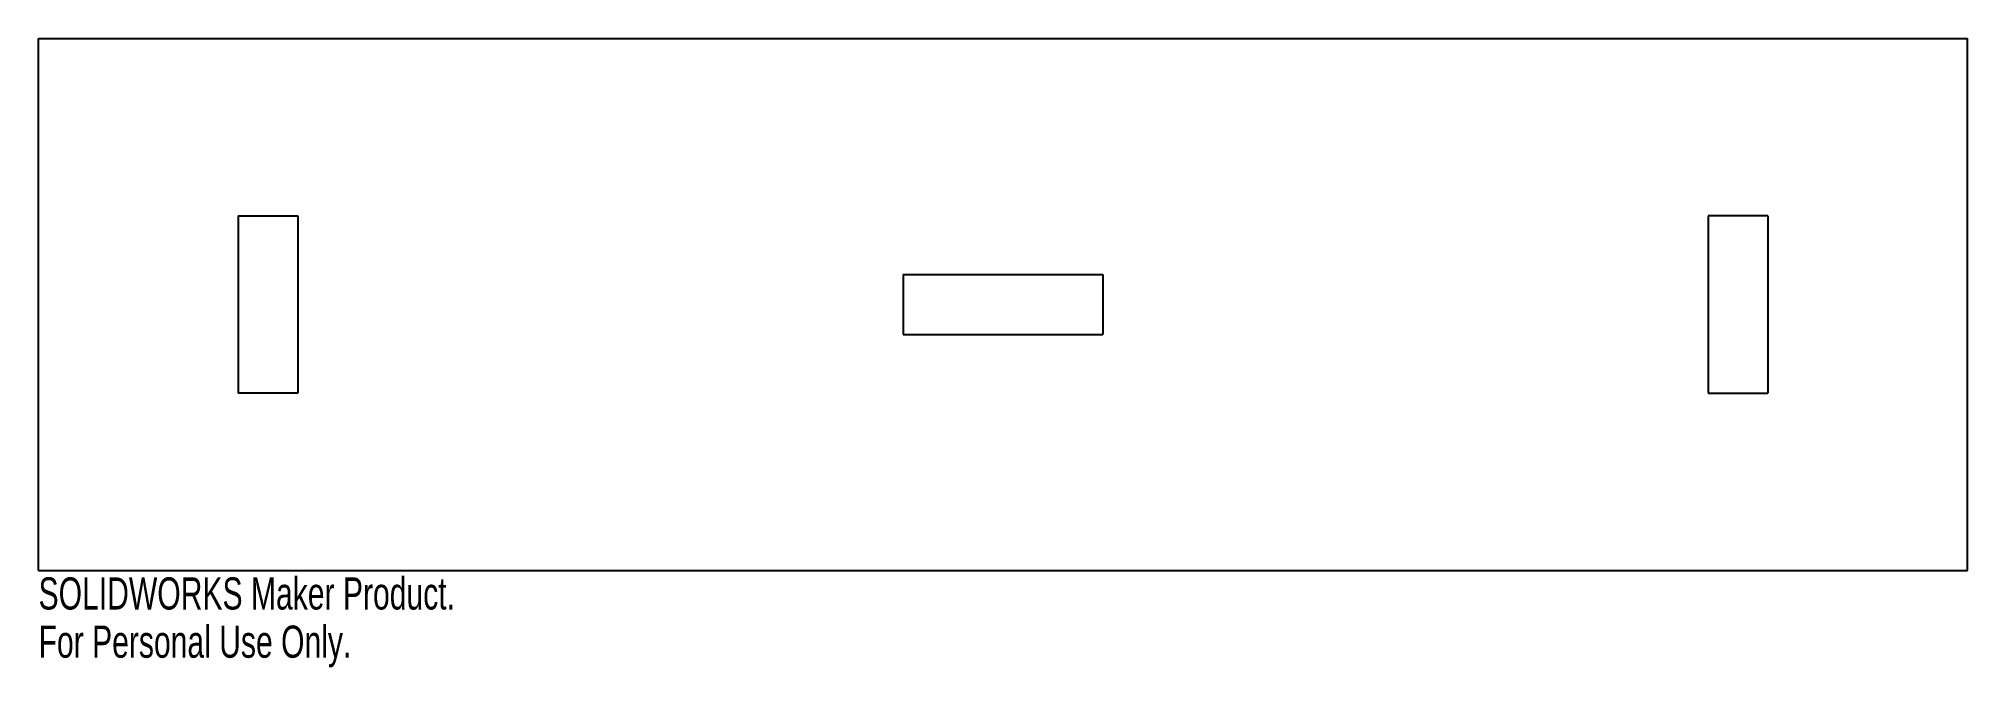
# Model space of a CAD drawing. Header units: millimetres. Extents: x 0 to 290, y -15 to 80.
import ezdxf

# ---------------------------------------------------------------- set-up
doc = ezdxf.new("R2010")
doc.units = ezdxf.units.MM
doc.styles.add('SLDTEXTSTYLE0', font='TXT', dxfattribs={"width": 0.7})

msp = doc.modelspace()

# ---------------------------------------------------------------- linework, layer by layer
at = {"color": 7, "linetype": 'Continuous', "lineweight": 25}
for p, q in [((0, 0), (0, 80)), ((0, 80), (290, 80)), ((290, 0), (290, 80)), ((30, 53.33), (39, 53.33)), ((30, 53.33), (30, 26.67)), ((39, 53.33), (39, 26.67)), ((260, 53.33), (251, 53.33)), ((251, 53.33), (251, 26.67)), ((260, 53.33), (260, 26.67)), ((130, 44.5), (130, 35.5)), ((130, 44.5), (160, 44.5)), ((160, 44.5), (160, 35.5)), ((130, 35.5), (160, 35.5)), ((39, 26.67), (30, 26.67)), ((251, 26.67), (260, 26.67)), ((0, 0), (290, 0))]:
    msp.add_line(p, q, dxfattribs=at)

# ---------------------------------------------------------------- texts
at = {"color": 7, "linetype": 'Continuous', "char_height": 4.8336, "attachment_point": 1, "style": 'SLDTEXTSTYLE0'}
for s, insert in [('SOLIDWORKS Maker Product.', (0, -1.02)), ('For Personal Use Only.', (0, -8.27))]:
    msp.add_mtext(s, dxfattribs=dict(at, insert=insert))

doc.saveas('drawing.dxf')
